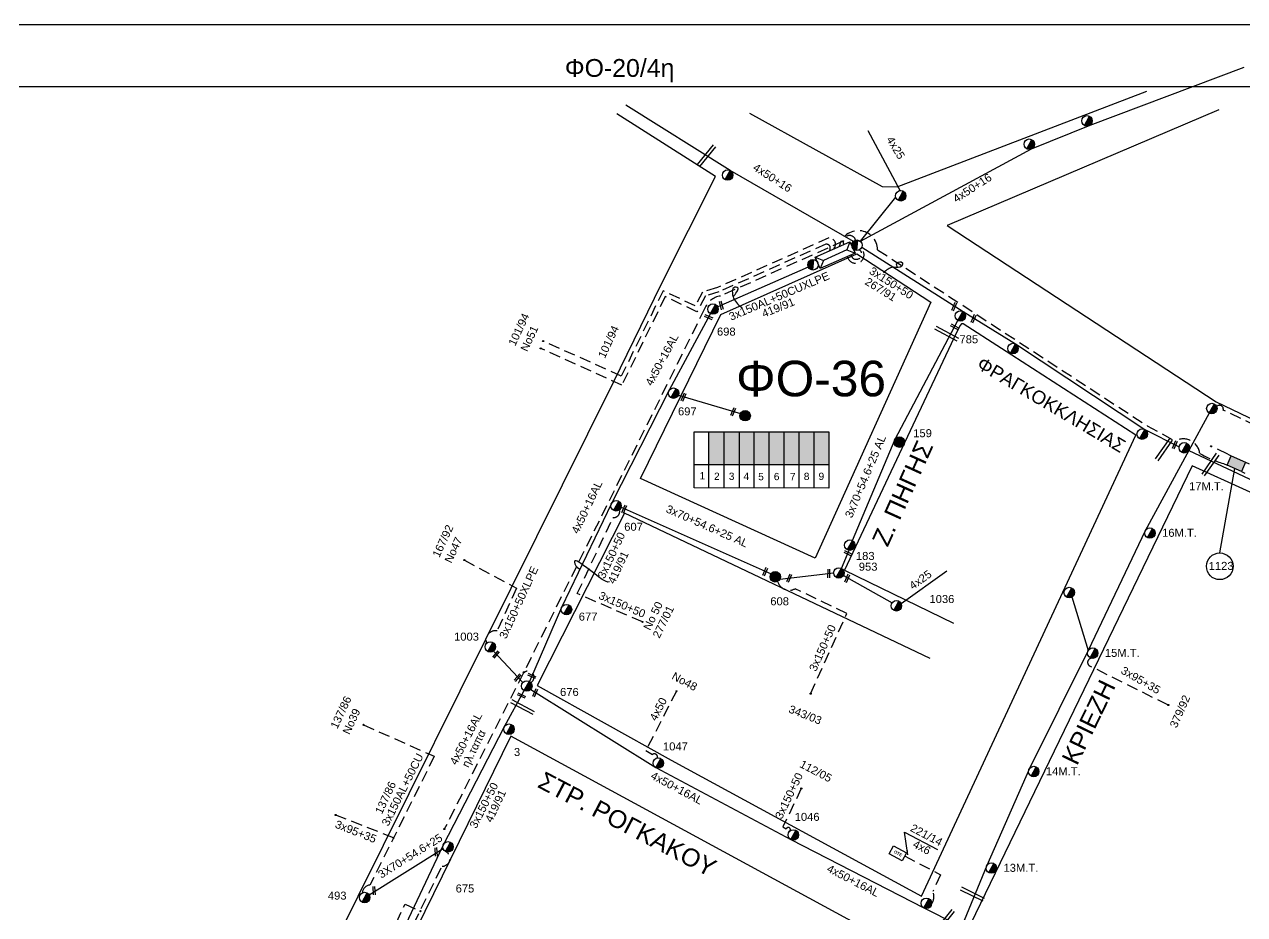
# Model space of a CAD drawing. Header units: millimetres. Extents: x 4998 to 7216, y 1887 to 2914.
# Drawn here: x 5594.9 to 5869.4, y 2708.3 to 2908.5 of the extents above; entities that cross this region are included whole.
import ezdxf
from ezdxf.enums import TextEntityAlignment as Align

# ---------------------------------------------------------------- set-up
doc = ezdxf.new("R2010")
doc.units = ezdxf.units.MM
doc.linetypes.add('DASHED', pattern=[19.05, 12.7, -6.35])
for name, color, linetype, lineweight in [('3x150+50', 7, 'Continuous', 30), ('3x150AL+50CU', 7, 'Continuous', 30), ('3x70+54.6+25 AL', 7, 'SYN_LINE', 30), ('3x95+35', 7, 'Continuous', 30), ('3X95+50', 7, 'Continuous', 30), ('4x25', 7, 'Continuous', 30), ('4x50', 7, 'Continuous', 30), ('4x50+16', 7, 'Continuous', 30), ('4x50+16AL', 7, 'Continuous', 30), ('4x6', 7, 'SYN_LINE', 30), ('Υπόβαθρο ΔΕΗ', 7, 'Continuous', 30)]:
    doc.layers.add(name, color=color, linetype=linetype, lineweight=lineweight)
for name, color, linetype in [('Link Box 4 Διευθύνσεων', 7, 'Continuous'), ('Pillar OTE', 7, 'Continuous'), ('text οδών', 7, 'Continuous'), ('text_kalodion', 7, 'Continuous'), ('Άγνωστα', 7, 'Continuous'), ('Επιγραφές - Σχήματα', 7, 'Continuous'), ('Καλώδια ΧΤ   3x150AL+50CU', 7, 'DASHED'), ('Μηχανική τομή', 7, 'Continuous'), ('Στύλος Ξύλινος', 7, 'Continuous'), ('Στύλος Ξύλινος @ 1', 7, 'Continuous'), ('Στύλος ΦΜ', 7, 'Continuous'), ('Στύλος ΦΜ @ 1', 7, 'Continuous'), ('Συνδέσεις', 7, 'Continuous'), ('Τομή', 7, 'Continuous'), ('Υποσταθμός εναέριος 2 στύλων', 7, 'Continuous'), ('Υποσταθμός πόλεως', 7, 'Continuous')]:
    doc.layers.add(name, color=color, linetype=linetype)
doc.styles.add('arial', font='ARIAL.TTF')
doc.styles.get("Standard").update_dxf_attribs({"font": 'ARIAL.TTF'})
doc.linetypes.add('SYN_LINE', pattern='A,0.5,-0.0001,["/\\/\\/\\/",Standard,S=0.1,R=0,X=0,Y=-0.05],-0.25', length=0.7501)
doc.dimstyles.new('ISO-25', dxfattribs={"dimtxt": 2.5, "dimasz": 2.5, "dimexe": 1.25, "dimexo": 0.625, "dimtad": 1, "dimtxsty": 'Standard', "dimcen": 2.5, "dimadec": 0, "dimazin": 0, "dimtfac": 1, "dimtmove": 0, "dimatfit": 3, "dimfxl": 1, "dimarcsym": 0})

# ---------------------------------------------------------------- blocks, each defined once
blk = doc.blocks.new('ΥΠΑΡΧΩΝ ΤΣΙΜΕΝΤΕΝΙΟΣ ΣΤΥΛΟΣ')
at = {"layer": 'Στύλος ΦΜ'}
blk.add_hatch(color=7, dxfattribs=at).paths.add_polyline_path([(-1.29, -2.28, 0.574793), (2.62, 0, 0.268822), (1.3, 2.27)])
at = {"layer": 'Στύλος ΦΜ', "color": 7}
blk.add_line((-1.29, -2.28), (1.3, 2.27), dxfattribs=at)
blk.add_circle((0, 0), 2.62, dxfattribs=at)
at = {"layer": 'Στύλος ΦΜ', "flags": 4}
for tag, p in [('ΤΥΠΟΣ', (-4.91, 3.03)), ('ΑΡΙΘΜΟΣ', (-4.68, 8.05))]:
    blk.add_attdef(tag, p, '', height=4, dxfattribs=at)
blk = doc.blocks.new('ΥΠΑΡΧΩΝ ΞΥΛΙΝΟΣ ΣΤΥΛΟΣ')
at = {"layer": 'Στύλος Ξύλινος'}
h = blk.add_hatch(color=7, dxfattribs=at)
h.paths.add_polyline_path([(-2.62, 0, 0.270008), (-1.29, -2.28), (1.3, 2.27, 0.576266)])
h.paths.add_polyline_path([(-1.29, -2.28, 0.574793), (2.62, 0, 0.268822), (1.3, 2.27)])
at = {"layer": 'Στύλος Ξύλινος', "color": 7}
blk.add_line((-1.29, -2.28), (1.3, 2.27), dxfattribs=at)
blk.add_circle((0, 0), 2.62, dxfattribs=at)
at = {"layer": 'Στύλος Ξύλινος', "flags": 4}
for tag, p in [('ΑΡΙΘΜΟΣ', (-4.91, 8.6)), ('ΤΥΠΟΣ', (-4.85, 3.39))]:
    blk.add_attdef(tag, p, '', height=4, dxfattribs=at)
blk = doc.blocks.new('ΥΠΟΣΤΑΘΜΟΣ ΕΝΑΕΡΙΟΣ ΕΠΙ 2 ΣΤΥΛΩΝ')
at = {"layer": 'Υποσταθμός εναέριος 2 στύλων', "linetype": 'Continuous'}
for points in [[(-11.97, -2.11, 0.574793), (-8.45, -0.07, 0.268822), (-9.64, 1.98)], [(9.68, -2.15, 0.574793), (13.19, -0.1, 0.268822), (12.01, 1.95)]]:
    blk.add_hatch(color=256, dxfattribs=at).paths.add_polyline_path(points)
for p, q in [((-11.97, -2.11), (-9.64, 1.98)), ((9.68, -2.15), (12.01, 1.95))]:
    blk.add_line(p, q, dxfattribs=at)
for centre in [(-10.81, -0.07), (10.84, -0.1)]:
    blk.add_circle(centre, 2.36, dxfattribs=at)
at = {"layer": 'Υποσταθμός πόλεως', "linetype": 'Continuous', "ltscale": 40}
blk.add_lwpolyline([(-8.57, 2.82), (8.57, 2.82), (8.57, -2.82), (-8.57, -2.82)], close=True, dxfattribs=at)
for points in [[(-5.75, 0), (-8.57, 2.82)], [(-8.57, -2.82), (-5.75, 0)], [(-5.75, 0), (5.75, 0)], [(5.75, 0), (8.57, 2.82)], [(8.57, -2.82), (5.75, 0)]]:
    blk.add_lwpolyline(points, dxfattribs=at)
at = {"layer": 'Υποσταθμός εναέριος 2 στύλων', "ltscale": 40, "flags": 1}
for tag, p in [('ΜΕΤΑΣΧΗΜΑΤΙΣΜΟΣ', (14.09, 2.51)), ('ΙΣΧΥΣ', (14.07, -0.28)), ('ΑΡΙΘΜΟΣ', (14.19, -3))]:
    blk.add_attdef(tag, p, '', height=1.8, dxfattribs=at)
blk = doc.blocks.new('LINK BOX 4 ΑΝΑΧΩΡΗΣΕΩΝ')
at = {"layer": 'Link Box 4 Διευθύνσεων', "ltscale": 40}
blk.add_hatch(color=256, dxfattribs=at).paths.add_polyline_path([(-3.54, 0), (-3.54, -4.67), (3.54, -4.67), (3.54, 0)])
for p, q in [((-3.54, 0), (-5.33, 0)), ((5.33, 0), (3.54, 0)), ((-3.54, -4.67), (-5.33, -4.67)), ((5.33, -4.67), (3.54, -4.67))]:
    blk.add_line(p, q, dxfattribs=at)
blk.add_lwpolyline([(-3.54, -4.67), (-3.54, 0), (3.54, 0), (3.54, -4.67)], close=True, dxfattribs=at)
blk = doc.blocks.new('ΤΟΜΗ')
at = {"layer": 'Τομή', "ltscale": 40}
for p, q in [((-5.7, 0), (17.1, 0)), ((-5.7, -2.8), (17.1, -2.8))]:
    blk.add_line(p, q, dxfattribs=at)
blk = doc.blocks.new('ΜΗΧΑΝΙΚΗ ΤΟΜΗ')
at = {"layer": 'Μηχανική τομή', "ltscale": 40}
for p, q in [((-1.9, 0.8), (5.7, 0.8)), ((-1.9, -0.8), (5.7, -0.8))]:
    blk.add_line(p, q, dxfattribs=at)
blk = doc.blocks.new('_ΣΥΝΔΕΣΗ')
at = {"layer": 'Συνδέσεις', "linetype": 'SYN_LINE', "ltscale": 40}
blk.add_hatch(color=256, dxfattribs=at).paths.add_polyline_path([(0.5, 0, 1), (-0.5, 0, 1)])
at = {"layer": 'Συνδέσεις'}
blk.add_circle((0, 0), 0.5, dxfattribs=at)
blk = doc.blocks.new('A$C01BB34F8')
at = {"layer": 'Άγνωστα', "color": 7}
note = blk.add_mtext_dynamic_manual_height_columns('ηλ.ταπα\\P', width=1.8, gutter_width=12.5, heights=[0.0453, 0], dxfattribs=dict(at, insert=(0.37, 2.43), char_height=1.8, attachment_point=1, rotation=2.4309))
for column, words in zip(note.columns.linked_columns, ['\\P']):
    column.text = words
blk = doc.blocks.new('PILLAR ΟΤΕ')
at = {"layer": 'Pillar OTE', "ltscale": 40}
blk.add_lwpolyline([(-3.31, 2.02), (3.39, 2.02), (3.39, -1.99), (-3.31, -1.99)], close=True, dxfattribs=at)
at = {"layer": 'Pillar OTE', "insert": (-1.81, 0.71), "char_height": 1.3575, "width": 109.961, "attachment_point": 1}
blk.add_mtext('{\\fArial|b1|i0|c161|p34;OTE}', dxfattribs=at)

msp = doc.modelspace()

# ---------------------------------------------------------------- hatches: boundary and pattern name
at = {"layer": 'Καλώδια ΧΤ   3x150AL+50CU', "linetype": 'DASHED', "lineweight": -3, "ltscale": 0.2}
h = msp.add_hatch(color=85, dxfattribs=at)
h.dxf.hatch_style = 1
h.paths.add_polyline_path([(5752.32, 2816.9), (5748.88, 2816.9), (5748.88, 2809.54), (5752.32, 2809.54)])
h = msp.add_hatch(color=173, dxfattribs=at)
h.dxf.hatch_style = 1
h.paths.add_polyline_path([(5752.32, 2809.54), (5755.76, 2809.53), (5755.76, 2816.9), (5752.32, 2816.9)])
h = msp.add_hatch(color=151, dxfattribs=at)
h.dxf.hatch_style = 1
h.paths.add_polyline_path([(5759.05, 2816.9), (5755.76, 2816.9), (5755.76, 2809.53), (5759.05, 2809.53)])
h = msp.add_hatch(color=30, dxfattribs=at)
h.dxf.hatch_style = 1
h.paths.add_polyline_path([(5759.05, 2809.53), (5762.44, 2809.53), (5762.44, 2816.9), (5759.05, 2816.9)])
h = msp.add_hatch(color=1, dxfattribs=at)
h.dxf.hatch_style = 1
h.paths.add_polyline_path([(5762.44, 2809.53), (5765.84, 2809.52), (5765.84, 2816.9), (5762.44, 2816.9)])
h = msp.add_hatch(color=133, dxfattribs=at)
h.dxf.hatch_style = 1
h.paths.add_polyline_path([(5765.78, 2809.53), (5769.17, 2809.52), (5769.17, 2816.9), (5765.78, 2816.9)])
h = msp.add_hatch(color=2, dxfattribs=at)
h.dxf.hatch_style = 1
h.paths.add_polyline_path([(5769.11, 2809.53), (5772.51, 2809.53), (5772.51, 2816.9), (5769.11, 2816.9)])
h = msp.add_hatch(color=6, dxfattribs=at)
h.dxf.hatch_style = 1
h.paths.add_polyline_path([(5772.43, 2809.53), (5775.83, 2809.52), (5775.83, 2816.9), (5772.43, 2816.9)])

# ---------------------------------------------------------------- linework, layer by layer
at = {"lineweight": -3}
msp.add_lwpolyline([(5037.13, 2894.56), (6989.09, 2894.56), (6989.09, 1899.95), (5037.13, 1899.95)], close=True, dxfattribs=at)
at = {"layer": '3x150+50', "color": 2, "linetype": 'DASHED', "lineweight": -3, "ltscale": 0.2}
for points in [[(5776.87, 2857.98, 0.722648), (5775.84, 2860.48), (5750.8, 2849.3), (5747.42, 2848.3), (5745.76, 2845.2), (5738.58, 2848.61), (5729.18, 2829.41), (5711.59, 2837.3)], [(5631.42, 2609.32, -0.533067), (5633.21, 2616.28), (5643.31, 2635.76, -0.342999), (5648.96, 2640.61), (5658.73, 2660.57, -0.423779), (5662.43, 2667.45), (5670.56, 2684.83, -0.429763), (5671.18, 2690.03), (5673.41, 2694.43), (5673.82, 2696.13), (5680.52, 2710.63), (5683.89, 2709.06)]]:
    msp.add_lwpolyline(points, format="xyb", dxfattribs=at)
at = {"layer": '3x150+50', "color": 1, "linetype": 'DASHED', "lineweight": -3, "ltscale": 0.2}
msp.add_lwpolyline([(5778.21, 2858.58, -0.905131), (5786.83, 2857.82), (5847.51, 2818.23), (5853.75, 2814.79, -0.531363), (5859.32, 2812.03, 0.06404), (5864.63, 2809.75, 11.369647)], format="xyb", dxfattribs=at)
at = {"layer": '3x150+50', "color": 151, "linetype": 'DASHED', "lineweight": -3, "ltscale": 0.2}
msp.add_lwpolyline([(5775.94, 2857.56, 0.718241), (5775.17, 2859.08), (5751.15, 2848.36), (5748.1, 2847.46), (5746.19, 2843.88), (5739.04, 2847.28), (5729.31, 2827.39), (5711.04, 2835.63)], format="xyb", dxfattribs=at)
at = {"layer": '3x150+50', "color": 133, "linetype": 'DASHED', "lineweight": -3, "ltscale": 0.2}
msp.add_lwpolyline([(5897.49, 2809.72), (5896.03, 2806.68), (5864.6, 2821.77, 0.759301), (5863.12, 2822.57)], format="xyb", dxfattribs=at)
at = {"layer": '3x150+50', "color": 5, "linetype": 'DASHED', "lineweight": -3, "ltscale": 0.2}
msp.add_lwpolyline([(5865.6, 2811.88), (5861.86, 2813.61)], dxfattribs=at)
at = {"layer": '3x150+50', "color": 85, "linetype": 'DASHED', "lineweight": -3, "ltscale": 0.2}
for points in [[(5719.26, 2780.48), (5727.29, 2797.57, 0.513195), (5728.78, 2799.35, -118.303312)], [(5693.87, 2788.02), (5705.63, 2781.69), (5701.23, 2772.11, 0.573061), (5698.85, 2769.31, -5.760685)], [(5771.77, 2757.96), (5779.89, 2776), (5768.3, 2781.59, -0.480672), (5764.34, 2783.22, 1067.715288)]]:
    msp.add_lwpolyline(points, format="xyb", dxfattribs=at)
msp.add_lwpolyline([(5733.94, 2774.12), (5719.26, 2780.48)], dxfattribs=at)
at = {"layer": '3x150+50', "color": 173, "linetype": 'DASHED', "lineweight": -3, "ltscale": 0.2}
msp.add_lwpolyline([(5769.67, 2736.63), (5765.53, 2728.02), (5766.29, 2727.57, -1.262536), (5767.06, 2727.05, -212.995037)], format="xyb", dxfattribs=at)
at = {"layer": '3x150AL+50CU', "color": 173, "linetype": 'DASHED', "lineweight": -3, "ltscale": 0.2}
for points in [[(5779.2, 2859.02, -1.074187), (5781.89, 2859.98, -52.287711)], [(5779.09, 2859.73), (5751.49, 2847.42, 0.281936), (5747.93, 2844.54), (5707.12, 2762.55), (5689.36, 2727.52)], [(5707.12, 2762.55, -1.233152), (5708.8, 2760.47, 0.001361)]]:
    msp.add_lwpolyline(points, format="xyb", dxfattribs=at)
at = {"layer": '3x150AL+50CU', "color": 5, "linetype": 'DASHED', "lineweight": -3, "ltscale": 0.2}
msp.add_lwpolyline([(5782.79, 2857.83, -1.443365), (5780.84, 2856.67, -0.289278)], format="xyb", dxfattribs=at)
at = {"layer": '3x150AL+50CU', "color": 2, "linetype": 'DASHED', "lineweight": -3, "ltscale": 0.2}
msp.add_lwpolyline([(5671.18, 2750.97), (5687.11, 2743.89), (5672.62, 2714.93, 0.37503), (5670.92, 2713.19, -0.931062)], format="xyb", dxfattribs=at)
at = {"layer": '3x150AL+50CU', "color": 30, "linetype": 'DASHED', "lineweight": -3, "ltscale": 0.2}
msp.add_arc((5781.9, 2856.68), 1.89, 191.3341, 49.7271, dxfattribs=at)
at = {"layer": '3x70+54.6+25 AL', "color": 6, "linetype": 'SYN_LINE', "lineweight": -3, "ltscale": 16}
msp.add_lwpolyline([(5782.97, 2859.73), (5790.92, 2869.62)], dxfattribs=at)
at = {"layer": '3x70+54.6+25 AL', "color": 85, "linetype": 'SYN_LINE', "lineweight": -3, "ltscale": 16}
for points in [[(5781.16, 2792.41), (5790.77, 2815.23), (5804.88, 2841.91)], [(5742.02, 2825.12), (5755.98, 2821.01)], [(5729.13, 2799.91), (5762.86, 2784.97)], [(5764.84, 2783.7), (5776.96, 2785.18)], [(5779.16, 2784.55), (5790.11, 2778.42)]]:
    msp.add_lwpolyline(points, dxfattribs=at)
at = {"layer": '3x70+54.6+25 AL', "color": 133, "linetype": 'SYN_LINE', "lineweight": -3, "ltscale": 20}
msp.add_lwpolyline([(5861.45, 2821.09), (5856.82, 2812.65), (5847.03, 2794.59), (5834.21, 2767.68), (5821, 2741.17), (5811.41, 2719.36), (5806.29, 2706.97)], dxfattribs=at)
at = {"layer": '3x70+54.6+25 AL', "color": 85, "linetype": 'SYN_LINE', "lineweight": -3, "ltscale": 5}
msp.add_lwpolyline([(5778.72, 2786.15), (5780.42, 2790.22)], dxfattribs=at)
at = {"layer": '3x70+54.6+25 AL', "color": 133, "linetype": 'SYN_LINE', "lineweight": -3, "ltscale": 16}
msp.add_lwpolyline([(5830.56, 2779.74), (5834.21, 2767.68)], dxfattribs=at)
at = {"layer": '3x70+54.6+25 AL', "color": 85, "linetype": 'SYN_LINE', "lineweight": -3, "ltscale": 12}
msp.add_lwpolyline([(5707.03, 2760.49), (5700.43, 2767.56)], dxfattribs=at)
at = {"layer": '3x70+54.6+25 AL', "color": 2, "linetype": 'SYN_LINE', "lineweight": -3, "ltscale": 20}
msp.add_lwpolyline([(5672.45, 2712.72), (5689.08, 2723.12)], dxfattribs=at)
at = {"layer": '3x95+35', "color": 133, "linetype": 'DASHED', "lineweight": -3, "ltscale": 0.2}
msp.add_lwpolyline([(5852.12, 2755.45), (5834.6, 2764.18, -0.883552), (5835.21, 2765.92, -1.230169)], format="xyb", dxfattribs=at)
at = {"layer": '3x95+35', "color": 2, "linetype": 'DASHED', "lineweight": -3, "ltscale": 0.2}
msp.add_lwpolyline([(5677.93, 2725.55), (5664.91, 2730.7)], dxfattribs=at)
at = {"layer": '3X95+50', "color": 2, "linetype": 'DASHED', "lineweight": -3, "ltscale": 0.2}
msp.add_lwpolyline([(5694.89, 2696.14), (5680.83, 2702.81), (5688.85, 2719.16, 0.811449), (5689.6, 2722.5, -61.124599)], format="xyb", dxfattribs=at)
at = {"layer": '4x25', "color": 6, "linetype": 'SYN_LINE', "lineweight": -3, "ltscale": 20}
msp.add_lwpolyline([(5791.93, 2871.13), (5784.71, 2884.55)], dxfattribs=at)
at = {"layer": '4x25', "color": 85, "linetype": 'SYN_LINE', "lineweight": -3, "ltscale": 16}
msp.add_lwpolyline([(5792.12, 2778.27), (5802.38, 2785.63)], dxfattribs=at)
at = {"layer": '4x50', "color": 173, "linetype": 'DASHED', "lineweight": -3, "ltscale": 0.2}
msp.add_lwpolyline([(5741.58, 2758.52), (5734.69, 2745.19), (5736.2, 2744.32, -0.71919), (5737.28, 2743.53, 0.38503)], format="xyb", dxfattribs=at)
at = {"layer": '4x50+16', "color": 30, "lineweight": -3, "ltscale": 0.2}
msp.add_lwpolyline([(5782.97, 2859.73), (5821.48, 2880.52), (5834.63, 2885.86), (5869.32, 2898.86)], dxfattribs=at)
at = {"layer": '4x50+16', "color": 85, "lineweight": -3, "ltscale": 0.2}
msp.add_lwpolyline([(5753.7, 2875.65), (5730.22, 2890.34)], dxfattribs=at)
at = {"layer": '4x50+16', "color": 173, "lineweight": -3, "ltscale": 0.2}
msp.add_lwpolyline([(5781.38, 2859.7), (5753.7, 2875.65)], dxfattribs=at)
at = {"layer": '4x50+16', "color": 151, "lineweight": -3, "ltscale": 0.2}
msp.add_lwpolyline([(5783.28, 2858.41), (5806.05, 2843.96), (5817.87, 2836.64), (5846.95, 2817.38), (5854.67, 2813.5)], dxfattribs=at)
at = {"layer": '4x50+16', "color": 133, "lineweight": -3, "ltscale": 0.2}
msp.add_lwpolyline([(5856.82, 2812.65), (5879.05, 2802.27), (5904.65, 2791.15)], dxfattribs=at)
at = {"layer": '4x50+16AL', "color": 85, "lineweight": -3, "ltscale": 0.2}
for points in [[(5771.24, 2853.93), (5750.88, 2844.97)], [(5749.22, 2843.46), (5739.95, 2826.22), (5726.94, 2800.75), (5715.75, 2777.34), (5708.49, 2760.72)]]:
    msp.add_lwpolyline(points, dxfattribs=at)
at = {"layer": '4x50+16AL', "color": 173, "lineweight": -3, "ltscale": 0.2}
msp.add_lwpolyline([(5708.81, 2758.94), (5736.91, 2741.35), (5767.29, 2725.17), (5797.22, 2709.8), (5804.54, 2706.12)], dxfattribs=at)
at = {"layer": '4x50+16AL', "color": 30, "lineweight": -3, "ltscale": 0.2}
msp.add_lwpolyline([(5672.4, 2688.41), (5689.02, 2723.7), (5702.93, 2750.63), (5707.32, 2758.68)], dxfattribs=at)
at = {"layer": '4x6', "color": 173, "linetype": 'DASHED', "lineweight": -3, "ltscale": 0.2}
msp.add_lwpolyline([(5792.9, 2721.51), (5801.02, 2717.26), (5799.24, 2713.49, -0.274628), (5798.97, 2710.71, 6.089524)], format="xyb", dxfattribs=at)
at = {"layer": 'Pillar OTE', "lineweight": -3, "ltscale": 40}
for points in [[(5745.55, 2804.26), (5745.55, 2816.9), (5775.88, 2816.9), (5775.88, 2804.23), (5745.55, 2804.26)], [(5748.88, 2804.26), (5748.88, 2816.9)], [(5752.32, 2804.26), (5752.32, 2816.9)], [(5755.75, 2804.25), (5755.76, 2816.9)], [(5759.05, 2804.25), (5759.05, 2816.9)], [(5762.44, 2804.24), (5762.44, 2816.9)], [(5765.84, 2804.24), (5765.84, 2816.9)], [(5769.17, 2804.24), (5769.17, 2816.9)], [(5772.56, 2804.23), (5772.56, 2816.9)], [(5745.55, 2809.54), (5775.88, 2809.51)]]:
    msp.add_lwpolyline(points, dxfattribs=at)
at = {"layer": 'Επιγραφές - Σχήματα', "lineweight": -3}
msp.add_lwpolyline([(4997.89, 2908.51), (7215.51, 2908.51), (7216.21, 1889.37), (4997.89, 1889.37)], close=True, dxfattribs=at)
at = {"layer": 'Υπόβαθρο ΔΕΗ', "color": 7, "lineweight": -3}
for points in [[(5757.99, 2888.53), (5787.83, 2872.04), (5791.25, 2871.97), (5847.43, 2893.51)], [(5586.98, 2631.67), (5620.99, 2613.78), (5643.31, 2658.99), (5494.36, 2733.55), (5497.78, 2739.89), (5563.66, 2708.09), (5646.94, 2666.13), (5727.39, 2828.01), (5738.23, 2850.18), (5750.4, 2874.33), (5728.2, 2888.39)], [(5863.57, 2889.29), (5802.49, 2863.29), (5863.02, 2823.64), (5901.01, 2805.4), (5922.52, 2797.01), (5941.52, 2790.97), (5953.82, 2788.07), (5974.59, 2832.48), (5909.64, 2889.69)], [(5798.69, 2765.89), (5729.87, 2798.6), (5710.27, 2759.85), (5740.41, 2742.99), (5776.68, 2723.3), (5796.74, 2712.41), (5844.91, 2816.15), (5814.73, 2835.6), (5806.12, 2841.19), (5805.72, 2841.18), (5805.72, 2841.18), (5805.3, 2840.74), (5803.97, 2837.93), (5779.37, 2785.74), (5803.94, 2773.8)], [(5792.88, 2726.82), (5800.33, 2722.95)]]:
    msp.add_lwpolyline(points, dxfattribs=at)
for points in [[(5772.78, 2788.44), (5733.52, 2806.4), (5751.6, 2843.26), (5782.19, 2856.91), (5798.83, 2846.06)], [(5857.58, 2809.21), (5807.73, 2706.12), (5879.76, 2666.02), (5892.67, 2658.83), (5948.06, 2775.16), (5922.22, 2782.25), (5914.42, 2784.73), (5882.05, 2798.13)], [(5791.49, 2701.13), (5704.33, 2748.44), (5653.99, 2645.84), (5745.82, 2605.07)]]:
    msp.add_lwpolyline(points, close=True, dxfattribs=at)
at = {"layer": 'Υπόβαθρο ΔΕΗ', "lineweight": -3}
msp.add_lwpolyline([(5867.14, 2808.61), (5863.73, 2789.63)], dxfattribs=at)
msp.add_circle((5863.82, 2786.63), 3, dxfattribs=at)
at = {"layer": 'Υπόβαθρο ΔΕΗ', "color": 7, "lineweight": -3}
for points in [[(5791.41, 2853.77), (5791.2, 2854.83), (5792.41, 2854.92), (5792.29, 2854.15), (5790.41, 2853.88), (5788.17, 2852.62)], [(5754.35, 2847.35), (5755.18, 2848.33), (5755.43, 2849.18), (5754.46, 2849.29), (5754.16, 2848.22), (5754.31, 2847.24), (5756.26, 2844.84)]]:
    msp.add_spline(points, degree=3, dxfattribs=at)
msp.add_open_spline([(5726.51, 2783.15), (5725.93, 2782.52), (5719.13, 2788.4), (5718.38, 2787.82), (5718.99, 2786.41), (5719.88, 2785.98)], degree=3, dxfattribs=at)

# ---------------------------------------------------------------- block references
at = {"layer": '4x50', "color": 5, "linetype": 'Continuous', "lineweight": -3, "ltscale": 0.2, "rotation": 61.48115103873534}
msp.add_blockref('A$C01BB34F8', (5688.83, 2727.67), dxfattribs=at)
at = {"layer": 'Link Box 4 Διευθύνσεων', "lineweight": -3, "xscale": 0.4999999999999997, "yscale": 0.4999999999999997, "zscale": 0.4999999999999997, "rotation": 155.6402972065133}
msp.add_blockref('LINK BOX 4 ΑΝΑΧΩΡΗΣΕΩΝ', (5867.06, 2808.65), dxfattribs=at)
at = {"layer": 'Pillar OTE', "xscale": 0.5, "yscale": 0.5, "zscale": 0.5, "rotation": 332.0000000000001}
msp.add_blockref('PILLAR ΟΤΕ', (5791.37, 2722.06), dxfattribs=at)
at = {"layer": 'Μηχανική τομή', "lineweight": -3}
for p, xscale, yscale, zscale, rotation in [((5751.82, 2844.83), 0.2499999999999677, 0.2499999999999677, 0.2499999999999677, 104.7839911090374), ((5803.94, 2844.63), 0.2499999999999677, 0.2499999999999677, 0.2499999999999677, 66.62768869791381), ((5749.29, 2842.42), 0.2499999999999677, 0.2499999999999677, 0.2499999999999677, 155.7704677186908), ((5808.27, 2841.92), 0.2499999999999677, 0.2499999999999677, 0.2499999999999677, 66.62768869791381), ((5804.61, 2840.24), 0.2499999999999677, 0.2499999999999677, 0.2499999999999677, 153.2284840943048), ((5743.04, 2824.28), 0.2499999999999677, 0.2499999999999677, 0.2499999999999677, 66.62768869791381), ((5754.21, 2820.99), 0.2499999999999677, 0.2499999999999677, 0.2499999999999677, 66.62768869791381), ((5853.56, 2813.54), 0.2499999999999677, 0.2499999999999677, 0.2499999999999677, 66.62768869791381), ((5729.7, 2799.06), 0.2499999999999677, 0.2499999999999677, 0.2499999999999677, 66.62768869791381), ((5780.64, 2789.29), 0.2499999999999677, 0.2499999999999677, 0.2499999999999677, 153.2284840943048), ((5761.41, 2785.01), 0.2499999999999677, 0.2499999999999677, 0.2499999999999677, 66.62768869791381), ((5766.81, 2783.57), 0.2499999999999677, 0.2499999999999677, 0.2499999999999677, 66.62768869791381), ((5775.87, 2784.53), 0.2499999999999676, 0.2499999999999676, 0.2499999999999676, 89.64675815920269), ((5779.86, 2783.51), 0.2499999999999677, 0.2499999999999677, 0.2499999999999677, 66.62768869791381), ((5700.72, 2766.43), 0.2499999999999677, 0.2499999999999677, 0.2499999999999677, 49.04048463959204), ((5705.57, 2761.24), 0.2499999999999677, 0.2499999999999677, 0.2499999999999677, 49.04048463959204), ((5709.53, 2761.74), 0.2499999999999677, 0.2499999999999677, 0.2499999999999677, 155.7704677186908), ((5709.64, 2757.75), 0.2499999999999677, 0.2499999999999677, 0.2499999999999677, 66.62768869791381), ((5707.17, 2757.31), 0.2499999999999677, 0.2499999999999677, 0.2499999999999677, 155.7704677186908), ((5687.57, 2721.92), 0.2499999999999677, 0.2499999999999677, 0.2499999999999677, 94.00627080125186), ((5673.62, 2713.2), 0.2499999999999677, 0.2499999999999677, 0.2499999999999677, 94.00627080125186)]:
    msp.add_blockref('ΜΗΧΑΝΙΚΗ ΤΟΜΗ', p, dxfattribs=dict(at, xscale=xscale, yscale=yscale, zscale=zscale, rotation=rotation))
at = {"layer": 'Στύλος Ξύλινος @ 1', "lineweight": -3, "ltscale": 40, "xscale": 0.4499999999997228, "yscale": 0.4499999999997228, "zscale": 0.4499999999997228}
msp.add_blockref('ΥΠΑΡΧΩΝ ΞΥΛΙΝΟΣ ΣΤΥΛΟΣ', (5757.04, 2820.49), dxfattribs=at)
at = {"layer": 'Στύλος Ξύλινος @ 1', "lineweight": -3, "ltscale": 40}
ref = msp.add_blockref('ΥΠΑΡΧΩΝ ΞΥΛΙΝΟΣ ΣΤΥΛΟΣ', (5791.73, 2814.55), dxfattribs=dict(at, xscale=0.4499999999997228, yscale=0.4499999999997228, zscale=0.4499999999997228))
ref.add_attrib('ΤΥΠΟΣ', '159', (5794.85, 2815.67), dxfattribs={"layer": 'Στύλος Ξύλινος', "height": 1.8, "rotation": 360, "flags": 4})
ref = msp.add_blockref('ΥΠΑΡΧΩΝ ΞΥΛΙΝΟΣ ΣΤΥΛΟΣ', (5763.81, 2784.27), dxfattribs=dict(at, xscale=0.4499999999997228, yscale=0.4499999999997228, zscale=0.4499999999997228))
ref.add_attrib('ΤΥΠΟΣ', '608', (5762.7, 2777.86), dxfattribs={"layer": 'Στύλος Ξύλινος', "height": 1.8, "rotation": 360, "flags": 4})
at = {"layer": 'Στύλος ΦΜ @ 1', "lineweight": -3, "ltscale": 40}
for p, xscale, yscale, zscale in [((5833.95, 2886.82), 0.4499999999998838, 0.4499999999998838, 0.4499999999998838), ((5820.96, 2881.57), 0.4499999999998838, 0.4499999999998838, 0.4499999999998838), ((5753.11, 2874.63), 0.4499999999998838, 0.4499999999998838, 0.4499999999998838), ((5792.04, 2869.96), 0.4499999999998838, 0.4499999999998838, 0.4499999999998838), ((5817.29, 2835.61), 0.4499999999998838, 0.4499999999998838, 0.4499999999998838), ((5862.03, 2822.11), 0.4499999999998838, 0.4499999999998838, 0.4499999999998838), ((5846.36, 2816.36), 0.4499999999998838, 0.4499999999998838, 0.4499999999998838), ((5829.94, 2780.73), 0.4500000000001666, 0.4500000000001666, 0.4500000000001666), ((5797.8, 2710.83), 0.4500000000001666, 0.4500000000001666, 0.4500000000001666)]:
    msp.add_blockref('ΥΠΑΡΧΩΝ ΤΣΙΜΕΝΤΕΝΙΟΣ ΣΤΥΛΟΣ', p, dxfattribs=dict(at, xscale=xscale, yscale=yscale, zscale=zscale))
ref = msp.add_blockref('ΥΠΑΡΧΩΝ ΤΣΙΜΕΝΤΕΝΙΟΣ ΣΤΥΛΟΣ', (5749.8, 2844.49), dxfattribs=dict(at, xscale=0.4499999999998967, yscale=0.4499999999998967, zscale=0.4499999999998967))
ref.add_attrib('ΤΥΠΟΣ', '698', (5750.7, 2838.52), dxfattribs={"layer": 'Στύλος ΦΜ', "height": 1.8, "flags": 4})
ref = msp.add_blockref('ΥΠΑΡΧΩΝ ΤΣΙΜΕΝΤΕΝΙΟΣ ΣΤΥΛΟΣ', (5805.46, 2842.94), dxfattribs=dict(at, xscale=0.4500000000000279, yscale=0.4500000000000279, zscale=0.4500000000000279))
ref.add_attrib('ΤΥΠΟΣ', '785', (5805.26, 2836.79), dxfattribs={"layer": 'Στύλος ΦΜ', "height": 1.8, "flags": 4})
ref = msp.add_blockref('ΥΠΑΡΧΩΝ ΤΣΙΜΕΝΤΕΝΙΟΣ ΣΤΥΛΟΣ', (5740.93, 2825.57), dxfattribs=dict(at, xscale=0.4500000000000196, yscale=0.4500000000000196, zscale=0.4500000000000196))
ref.add_attrib('ΤΥΠΟΣ', '697', (5741.93, 2820.58), dxfattribs={"layer": 'Στύλος ΦΜ', "height": 1.8, "flags": 4})
ref = msp.add_blockref('ΥΠΑΡΧΩΝ ΤΣΙΜΕΝΤΕΝΙΟΣ ΣΤΥΛΟΣ', (5855.83, 2813.29), dxfattribs=dict(at, xscale=0.4499999999998838, yscale=0.4499999999998838, zscale=0.4499999999998838))
ref.add_attrib('ΤΥΠΟΣ', '17M.T.', (5856.91, 2803.75), dxfattribs={"layer": 'Στύλος ΦΜ', "height": 1.8, "flags": 4})
ref = msp.add_blockref('ΥΠΑΡΧΩΝ ΤΣΙΜΕΝΤΕΝΙΟΣ ΣΤΥΛΟΣ', (5728, 2800.23), dxfattribs=dict(at, xscale=0.4500000000000196, yscale=0.4500000000000196, zscale=0.4500000000000196))
ref.add_attrib('ΤΥΠΟΣ', '607', (5729.83, 2794.62), dxfattribs={"layer": 'Στύλος ΦΜ', "height": 1.8, "flags": 4})
ref = msp.add_blockref('ΥΠΑΡΧΩΝ ΤΣΙΜΕΝΤΕΝΙΟΣ ΣΤΥΛΟΣ', (5848.1, 2794.1), dxfattribs=dict(at, xscale=0.4499999999998838, yscale=0.4499999999998838, zscale=0.4499999999998838))
ref.add_attrib('ΤΥΠΟΣ', '16M.T.', (5850.84, 2793.26), dxfattribs={"layer": 'Στύλος ΦΜ', "height": 1.8, "flags": 4})
ref = msp.add_blockref('ΥΠΑΡΧΩΝ ΤΣΙΜΕΝΤΕΝΙΟΣ ΣΤΥΛΟΣ', (5780.58, 2791.39), dxfattribs=dict(at, xscale=0.4500000000000196, yscale=0.4500000000000196, zscale=0.4500000000000196))
ref.add_attrib('ΤΥΠΟΣ', '183', (5781.96, 2788.06), dxfattribs={"layer": 'Στύλος ΦΜ', "height": 1.8, "flags": 4})
ref = msp.add_blockref('ΥΠΑΡΧΩΝ ΤΣΙΜΕΝΤΕΝΙΟΣ ΣΤΥΛΟΣ', (5778.13, 2785.13), dxfattribs=dict(at, xscale=0.4500000000000196, yscale=0.4500000000000196, zscale=0.4500000000000196))
ref.add_attrib('ΤΥΠΟΣ', '953', (5782.61, 2785.64), dxfattribs={"layer": 'Στύλος ΦΜ', "height": 1.8, "flags": 4})
ref = msp.add_blockref('ΥΠΑΡΧΩΝ ΤΣΙΜΕΝΤΕΝΙΟΣ ΣΤΥΛΟΣ', (5791.06, 2777.74), dxfattribs=dict(at, xscale=0.4500000000000196, yscale=0.4500000000000196, zscale=0.4500000000000196))
ref.add_attrib('ΤΥΠΟΣ', '1036', (5798.51, 2778.37), dxfattribs={"layer": 'Στύλος ΦΜ', "height": 1.8, "flags": 4})
ref = msp.add_blockref('ΥΠΑΡΧΩΝ ΤΣΙΜΕΝΤΕΝΙΟΣ ΣΤΥΛΟΣ', (5716.83, 2776.89), dxfattribs=dict(at, xscale=0.4500000000000196, yscale=0.4500000000000196, zscale=0.4500000000000196))
ref.add_attrib('ΤΥΠΟΣ', '677', (5719.61, 2774.41), dxfattribs={"layer": 'Στύλος ΦΜ', "height": 1.8, "flags": 4})
ref = msp.add_blockref('ΥΠΑΡΧΩΝ ΤΣΙΜΕΝΤΕΝΙΟΣ ΣΤΥΛΟΣ', (5699.7, 2768.49), dxfattribs=dict(at, xscale=0.4500000000000196, yscale=0.4500000000000196, zscale=0.4500000000000196))
ref.add_attrib('ΤΥΠΟΣ', '1003', (5691.55, 2769.91), dxfattribs={"layer": 'Στύλος ΦΜ', "height": 1.8, "flags": 4})
ref = msp.add_blockref('ΥΠΑΡΧΩΝ ΤΣΙΜΕΝΤΕΝΙΟΣ ΣΤΥΛΟΣ', (5835.23, 2767.1), dxfattribs=dict(at, xscale=0.4499999999998838, yscale=0.4499999999998838, zscale=0.4499999999998838))
ref.add_attrib('ΤΥΠΟΣ', '15M.T.', (5837.97, 2766.26), dxfattribs={"layer": 'Στύλος ΦΜ', "height": 1.8, "flags": 4})
ref = msp.add_blockref('ΥΠΑΡΧΩΝ ΤΣΙΜΕΝΤΕΝΙΟΣ ΣΤΥΛΟΣ', (5707.91, 2759.7), dxfattribs=dict(at, xscale=0.4500000000000196, yscale=0.4500000000000196, zscale=0.4500000000000196))
ref.add_attrib('ΤΥΠΟΣ', '676', (5715.4, 2757.46), dxfattribs={"layer": 'Στύλος ΦΜ', "height": 1.8, "flags": 4})
ref = msp.add_blockref('ΥΠΑΡΧΩΝ ΤΣΙΜΕΝΤΕΝΙΟΣ ΣΤΥΛΟΣ', (5703.91, 2749.99), dxfattribs=dict(at, xscale=0.4500000000000196, yscale=0.4500000000000196, zscale=0.4500000000000196))
ref.add_attrib('ΤΥΠΟΣ', '3', (5705.02, 2743.96), dxfattribs={"layer": 'Στύλος ΦΜ', "height": 1.8, "flags": 4})
ref = msp.add_blockref('ΥΠΑΡΧΩΝ ΤΣΙΜΕΝΤΕΝΙΟΣ ΣΤΥΛΟΣ', (5737.49, 2742.37), dxfattribs=dict(at, xscale=0.4500000000001666, yscale=0.4500000000001666, zscale=0.4500000000001666))
ref.add_attrib('ΤΥΠΟΣ', '1047', (5738.55, 2745.22), dxfattribs={"layer": 'Στύλος ΦΜ', "height": 1.8, "flags": 4})
ref = msp.add_blockref('ΥΠΑΡΧΩΝ ΤΣΙΜΕΝΤΕΝΙΟΣ ΣΤΥΛΟΣ', (5821.96, 2740.47), dxfattribs=dict(at, xscale=0.4499999999998838, yscale=0.4499999999998838, zscale=0.4499999999998838))
ref.add_attrib('ΤΥΠΟΣ', '14M.T.', (5824.7, 2739.63), dxfattribs={"layer": 'Στύλος ΦΜ', "height": 1.8, "flags": 4})
ref = msp.add_blockref('ΥΠΑΡΧΩΝ ΤΣΙΜΕΝΤΕΝΙΟΣ ΣΤΥΛΟΣ', (5767.87, 2726.2), dxfattribs=dict(at, xscale=0.4500000000001666, yscale=0.4500000000001666, zscale=0.4500000000001666))
ref.add_attrib('ΤΥΠΟΣ', '1046', (5768.19, 2729.37), dxfattribs={"layer": 'Στύλος ΦΜ', "height": 1.8, "flags": 4})
ref = msp.add_blockref('ΥΠΑΡΧΩΝ ΤΣΙΜΕΝΤΕΝΙΟΣ ΣΤΥΛΟΣ', (5690.18, 2723.53), dxfattribs=dict(at, xscale=0.4500000000000196, yscale=0.4500000000000196, zscale=0.4500000000000196))
ref.add_attrib('ΤΥΠΟΣ', '675', (5691.91, 2713.26), dxfattribs={"layer": 'Στύλος ΦΜ', "height": 1.8, "flags": 4})
ref = msp.add_blockref('ΥΠΑΡΧΩΝ ΤΣΙΜΕΝΤΕΝΙΟΣ ΣΤΥΛΟΣ', (5812.42, 2718.75), dxfattribs=dict(at, xscale=0.4499999999998838, yscale=0.4499999999998838, zscale=0.4499999999998838))
ref.add_attrib('ΤΥΠΟΣ', '13M.T.', (5815.16, 2717.91), dxfattribs={"layer": 'Στύλος ΦΜ', "height": 1.8, "flags": 4})
ref = msp.add_blockref('ΥΠΑΡΧΩΝ ΤΣΙΜΕΝΤΕΝΙΟΣ ΣΤΥΛΟΣ', (5671.43, 2712.13), dxfattribs=dict(at, xscale=0.4500000000000196, yscale=0.4500000000000196, zscale=0.4500000000000196))
ref.add_attrib('ΤΥΠΟΣ', '493', (5663.16, 2711.66), dxfattribs={"layer": 'Στύλος ΦΜ', "height": 1.8, "flags": 4})
at = {"layer": 'Συνδέσεις', "lineweight": -3, "xscale": 0.25, "yscale": 0.25, "zscale": 0.25}
for p in [(5779.09, 2859.74), (5711.04, 2835.63), (5711.59, 2837.3), (5861.86, 2813.62), (5693.87, 2788.02), (5733.94, 2774.12), (5707.23, 2762.79), (5741.59, 2758.52), (5771.77, 2757.97), (5852.24, 2755.42), (5671.18, 2750.97), (5769.67, 2736.64), (5664.91, 2730.7), (5689.36, 2727.52), (5677.93, 2725.55), (5684.02, 2709.06)]:
    msp.add_blockref('_ΣΥΝΔΕΣΗ', p, dxfattribs=at)
at = {"layer": 'Τομή', "lineweight": -3}
for p, xscale, yscale, zscale, rotation in [((5747.22, 2878.1), 0.2499999999999997, 0.2499999999999997, 0.2499999999999997, 51.20898636797833), ((5801.24, 2839.96), 0.2499999999999996, 0.2499999999999996, 0.2499999999999996, 331.8418926134964), ((5850.19, 2811.93), 0.2499999999999996, 0.2499999999999996, 0.2499999999999996, 55.01069010783019), ((5860.65, 2808.55), 0.2499999999999996, 0.2499999999999996, 0.2499999999999996, 55.01069010783019), ((5705.84, 2755.97), 0.2499999999999996, 0.2499999999999996, 0.2499999999999996, 331.8418926134964), ((5806.99, 2713.88), 0.2499999999999996, 0.2499999999999996, 0.2499999999999996, 334.2084167720044), ((5800.94, 2706.08), 0.2499999999999997, 0.2499999999999997, 0.2499999999999997, 51.20898636797833)]:
    msp.add_blockref('ΤΟΜΗ', p, dxfattribs=dict(at, xscale=xscale, yscale=yscale, zscale=zscale, rotation=rotation))
at = {"layer": 'Υποσταθμός εναέριος 2 στύλων', "lineweight": -3, "xscale": 0.5000000000001632, "yscale": 0.5000000000001632, "zscale": 0.5000000000001632, "rotation": 204.0433545249795}
msp.add_blockref('ΥΠΟΣΤΑΘΜΟΣ ΕΝΑΕΡΙΟΣ ΕΠΙ 2 ΣΤΥΛΩΝ', (5777.27, 2856.61), dxfattribs=at)

# ---------------------------------------------------------------- texts
at = {"lineweight": -3, "ltscale": 30, "char_height": 1.63, "width": 11.2573, "attachment_point": 1}
for s, insert in [('1', (5746.79, 2807.82)), ('2', (5750.03, 2807.69)), ('3', (5753.36, 2807.69)), ('4', (5756.67, 2807.69)), ('5', (5759.97, 2807.61)), ('6', (5763.49, 2807.63)), ('7', (5767.12, 2807.63)), ('8', (5770.23, 2807.66)), ('9', (5773.56, 2807.69))]:
    msp.add_mtext(s, dxfattribs=dict(at, insert=insert))
at = {"layer": 'text οδών', "lineweight": -3}
for s, height, rotation, p in [('ΦΡΑΓΚΟΚΚΛΗΣΙΑΣ', 3, 329.3951, (5825.93, 2822.97)), ('Ζ. ΠΗΓΗΣ', 4, 65.6759, (5792.45, 2803.09)), ('ΚΡΙΕΖΗ', 4, 64.1934, (5834.3, 2751.57)), ('ΣΤΡ. ΡΟΓΚΑΚΟΥ', 4, 332.3852, (5730.52, 2728.63))]:
    msp.add_text(s, height=height, rotation=rotation, dxfattribs=at).set_placement(p, align=Align.MIDDLE_CENTER)
at = {"layer": 'text_kalodion', "linetype": 'Continuous', "lineweight": -3, "ltscale": 0.2}
for s, rotation, p in [('4x25', 301.3138, (5790.93, 2880.77)), ('4x50+16', 327.4058, (5763.19, 2874.02)), ('4x50+16', 32.941, (5808.14, 2871.74)), ('3x150AL+50CUXLPE', 22.9254, (5764.69, 2847.4)), ('3x150+50', 327.4058, (5789.92, 2850.36)), ('4x50+16AL', 61.7251, (5738.3, 2833.09)), ('3x70+54.6+25 AL', 67.1711, (5784.09, 2806.84)), ('4x50+16AL', 64.4366, (5721.43, 2799.95)), ('3x70+54.6+25 AL', 336.0991, (5748.49, 2795.67)), ('3x150+50', 64.823, (5726.94, 2789.1)), ('3x150+50XLPE', 65.3639, (5706.09, 2778.5)), ('4x25', 35.6704, (5796.46, 2783.6)), ('3x150+50', 336.587, (5729.37, 2778.02)), ('3x150+50', 65.7608, (5774.44, 2768.27)), ('3x95+35', 330.0835, (5846.05, 2761.02)), ('4x50', 62.6287, (5737.48, 2754.5)), ('4x50+16AL', 62.6791, (5694.22, 2747.88)), ('3x150AL+50CU', 63.4186, (5679.95, 2736.4)), ('4x50+16AL', 331.9744, (5741.67, 2736.77)), ('3x150+50', 64.3377, (5766.89, 2735.01)), ('3x150+50', 63.1164, (5698.25, 2732.86)), ('3x95+35', 338.4316, (5669.46, 2726.96)), ('3X70+54.6+25', 32.0172, (5681.68, 2721.47)), ('4x6', 332.3653, (5796.79, 2723.41)), ('4x50+16AL', 332.8086, (5781.34, 2715.93))]:
    msp.add_text(s, height=1.8, rotation=rotation, dxfattribs=at).set_placement(p, align=Align.MIDDLE_CENTER)
at = {"layer": 'text_kalodion', "linetype": 'Continuous', "lineweight": -3, "ltscale": 0.2, "char_height": 1.8, "width": 9.1232, "attachment_point": 1}
for s, insert, rotation in [('419/91', (5726.01, 2783.27), 64.823), ('112/05', (5769.97, 2743.15), 332.3653), ('221/14', (5794.85, 2728.78), 332.3653)]:
    msp.add_mtext(s, dxfattribs=dict(at, insert=insert, rotation=rotation))
at = {"layer": 'Άγνωστα', "color": 7, "lineweight": -3, "insert": (5861.32, 2787.62), "char_height": 1.8, "width": 4.551914400963142e-14, "attachment_point": 1}
msp.add_mtext('1123', dxfattribs=at)
at = {"layer": 'Επιγραφές - Σχήματα', "lineweight": -3, "insert": (5716.47, 2900.72), "char_height": 4, "width": 14.2262, "attachment_point": 1}
msp.add_mtext('ΦO-20/4η', dxfattribs=at)
at = {"layer": 'Επιγραφές - Σχήματα', "lineweight": -3, "insert": (5754.98, 2832.86), "char_height": 8, "width": 15.5504, "attachment_point": 1, "style": 'arial'}
msp.add_mtext('ΦO-36', dxfattribs=at)
at = {"layer": 'Υπόβαθρο ΔΕΗ', "lineweight": -3, "char_height": 1.8, "attachment_point": 1, "style": 'arial'}
for s, insert, width, rotation in [('267/91', (5784.75, 2851.7), 11.9231, 328.3885), ('419/91', (5760.56, 2844.19), 9.1232, 22.2556), ('101/94\\PNo51', (5703.67, 2836.79), 9.1232, 64.9402), ('101/94', (5723.84, 2834.02), 9.1232, 64.9402), ('167/92\\PNo47', (5686.59, 2789.22), 9.1232, 64.9402), ('No 50', (5734.03, 2772.86), 9.1232, 64.1058), ('277/01', (5736.13, 2771.07), 9.1232, 64.1058), ('No48', (5741.19, 2762.95), 9.1232, 331.8466), ('137/86\\PNo39', (5663.65, 2750.67), 9.1232, 64.9402), ('379/92', (5852.47, 2750.84), 9.1232, 66.095), ('343/03', (5767.32, 2755.48), 9.1232, 338.5073), ('137/86', (5673.68, 2731.49), 9.1232, 64.9402), ('419/91', (5698.43, 2729.62), 9.1232, 64.9402)]:
    msp.add_mtext(s, dxfattribs=dict(at, insert=insert, width=width, rotation=rotation))

# ---------------------------------------------------------------- leaders
at = {"layer": 'Επιγραφές - Σχήματα', "ltscale": 40}
msp.add_leader([(5793.64, 2721.71), (5792.88, 2726.82)], dimstyle='ISO-25', override={"dimasz": 1, "dimtad": 0}, dxfattribs=at)

doc.saveas('drawing.dxf')
